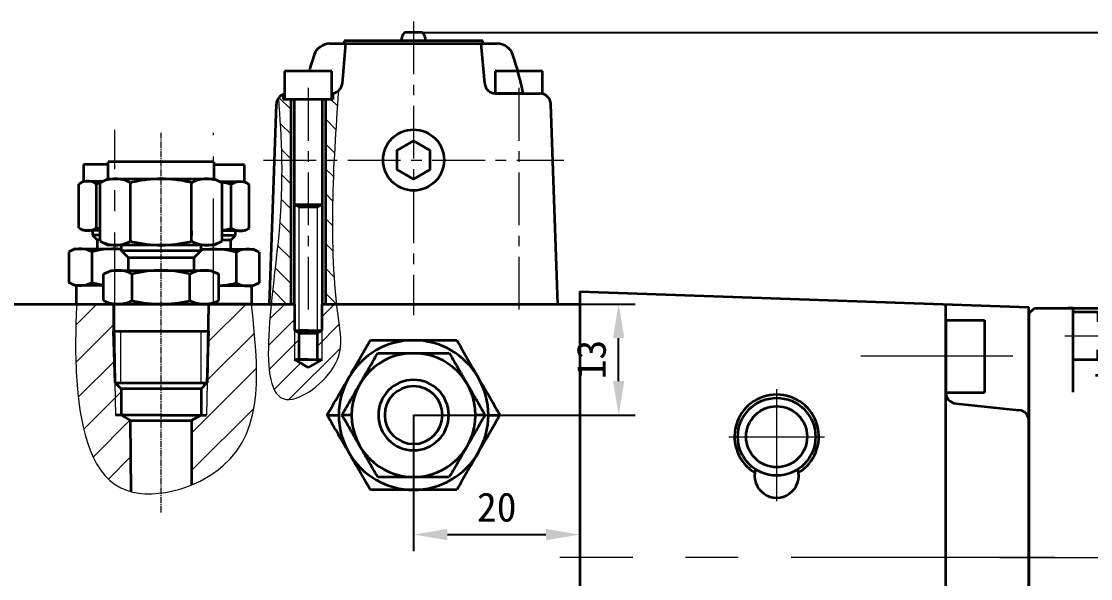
# Model space of a CAD drawing. Header units: millimetres. Extents: x 747 to 1827, y 470 to 2062.
# Drawn here: x 1249.5 to 1378.1, y 924.7 to 991.7 of the extents above; entities that cross this region are included whole.
import ezdxf

# ---------------------------------------------------------------- set-up
doc = ezdxf.new("R2010")
doc.units = ezdxf.units.MM
doc.header["$PDSIZE"] = -1
for name, pattern in [('CENTER', [10.16, 6.35, -1.27, 1.27, -1.27]), ('CENTER2', [1.125, 0.75, -0.125, 0.125, -0.125]), ('CENTERX2', [20.32, 12.7, -2.54, 2.54, -2.54]), ('HIDDEN', [1.905, 1.27, -0.635])]:
    doc.linetypes.add(name, pattern=pattern)
doc.layers.get('0').update_dxf_attribs({"lineweight": 35})
doc.layers.get('Defpoints').update_dxf_attribs({"lineweight": 35})
for name, color, linetype, lineweight in [('CENTER', 1, 'CENTER', 18), ('HIDDEN', 3, 'HIDDEN', 18), ('中心线层', 1, 'CENTERX2', 25), ('细线层', 4, 'Continuous', 35)]:
    doc.layers.add(name, color=color, linetype=linetype, lineweight=lineweight)
doc.dimstyles.new('ISO-25', dxfattribs={"dimtxt": 2.5, "dimasz": 2.5, "dimexe": 1.25, "dimexo": 0.625, "dimtad": 1, "dimtxsty": 'Standard', "dimcen": 2.5, "dimadec": 0, "dimazin": 0, "dimtfac": 1, "dimtmove": 0, "dimatfit": 3, "dimfxl": 1, "dimarcsym": 0})

# ---------------------------------------------------------------- blocks, each defined once
blk = doc.blocks.new('E321C')
for p, q in [((4, 114), (-4, 114)), ((-6, 111), (-6, 112)), ((6, 111), (6, 112)), ((9.5, 112.14), (9.95, 112.6)), ((9.5, 112.14), (10.9, 112.14)), ((9.5, 109), (9.5, 112.14)), ((9.95, 112.6), (16.04, 112.6)), ((16.5, 112.14), (15.1, 112.14)), ((16.04, 112.6), (16.5, 112.14)), ((16.5, 112.14), (16.5, 109)), ((0, 109), (-18, 109)), ((13, 109), (0, 109)), ((18, 109), (13, 109)), ((-20, 90.66), (-20, 107)), ((-16.25, 93.37), (-16.25, 106.37)), ((-8.16, 93.37), (-8.16, 106.28)), ((8.16, 93.37), (8.16, 106.28)), ((16.25, 93.37), (16.25, 106.37)), ((20, 90.66), (20, 107)), ((20, 90.66), (-20, 90.66)), ((-25.2, 78.74), (-20.28, 89.4)), ((25.2, 78.74), (20.28, 89.4)), ((-27, 77), (-42, 77)), ((0, 77), (-38, 77)), ((37, 77), (0, 77)), ((-45, 7), (-45, 74)), ((-32.9, 12.02), (-32.9, 73.44)), ((32.9, 12.02), (32.9, 73.44)), ((40, 48), (40, 74)), ((78.44, 60.5), (78.44, 65.68)), ((85.13, 60.5), (85.13, 65.68)), ((89.87, 60.5), (89.87, 65.68)), ((96.56, 60.5), (96.56, 65.68)), ((77.97, 60.5), (77.97, 65.41)), ((80.57, 60.5), (80.57, 65.41)), ((82.02, 60.5), (82.02, 64.57)), ((84.9, 60.5), (84.9, 65.41)), ((90.1, 60.5), (90.1, 65.41)), ((92.98, 60.5), (92.98, 64.57)), ((94.43, 60.5), (94.43, 65.41)), ((97.03, 60.5), (97.03, 65.41)), ((79, 60.5), (79, 58.5)), ((96, 60.5), (96, 58.5)), ((96.9, 58.25), (78.1, 58.25)), ((45, 46), (42, 46)), ((49, 46), (45, 46)), ((50, 45), (49, 46)), ((50, 45), (50, 9)), ((51, 42), (50, 42)), ((51, 12), (51, 42)), ((61, 42), (51, 42)), ((61, 12), (61, 42)), ((63.5, 40.75), (61, 40.75)), ((79.8, 40.4), (78.3, 40.4)), ((82.8, 40.4), (81.3, 40.4)), ((87.3, 40.4), (85.8, 40.4)), ((90.3, 40.4), (88.8, 40.4)), ((94.8, 40.4), (93.3, 40.4)), ((78.3, 13.6), (79.8, 13.6)), ((81.3, 13.6), (82.8, 13.6)), ((85.8, 13.6), (87.3, 13.6)), ((88.8, 13.6), (90.3, 13.6)), ((93.3, 13.6), (94.8, 13.6)), ((-44.25, 12.45), (-42.55, 12.45)), ((-35.75, 12.45), (-37.45, 12.45)), ((35.75, 12.45), (37.45, 12.45)), ((44.25, 12.45), (42.55, 12.45)), ((50, 12), (51, 12)), ((61, 12), (51, 12)), ((63.5, 13.25), (61, 13.25)), ((-45, 8), (-45, 7)), ((-29.84, 8), (-45, 8)), ((49, 8), (29.49, 8)), ((45, 8), (45, 7)), ((49, 8), (50, 9)), ((-45, 1), (-45, 7)), ((-44, 0), (-45, 1)), ((-44, 0), (0, 0)), ((0, 0), (35.9, 0)), ((44, 0), (45, 1))]:
    blk.add_line(p, q)
at = {"color": 7, "linetype": 'Continuous'}
for p, q in [((50, 9), (50, 45)), ((45, 1), (45, 7))]:
    blk.add_line(p, q, dxfattribs=at)
for points in [[(76.53, 60.5), (98.47, 60.5), (98.47, 64.57), (96, 66), (79, 66), (76.53, 64.57)], [(63.5, 13.25), (65.3, 13.25), (65.3, 40.75), (63.5, 40.75)], [(78.3, 13.25), (65.3, 13.25), (65.3, 40.75), (78.3, 40.75)], [(79.8, 40.75), (79.8, 13.25), (81.3, 13.25), (81.3, 40.75)], [(85.8, 40.75), (85.8, 13.25), (82.8, 13.25), (82.8, 40.75)], [(87.3, 40.75), (87.3, 13.25), (88.8, 13.25), (88.8, 40.75)], [(93.3, 40.75), (93.3, 13.25), (90.3, 13.25), (90.3, 40.75)]]:
    blk.add_lwpolyline(points, close=True)
for points in [[(78.44, 65.68), (80.8, 65.68), (80.57, 65.41), (82.02, 64.57), (84.9, 65.41), (85.13, 65.68), (89.87, 65.68), (90.1, 65.41), (92.98, 64.57), (94.43, 65.41), (94.2, 65.68), (96.56, 65.68)], [(99.5, 38.25), (99.5, 58.25), (75.11, 58.25), (75.11, 40.75)], [(96.25, 58.25), (96, 58.5), (79, 58.5), (78.75, 58.25)], [(-35.75, 8), (-35.75, 12.45), (-36.3, 13), (-43.7, 13), (-44.25, 12.45), (-44.25, 8)], [(35.75, 8), (35.75, 12.45), (36.3, 13), (43.7, 13), (44.25, 12.45), (44.25, 8)]]:
    blk.add_lwpolyline(points)
blk.add_lwpolyline([(94.8, 13.25), (97, 13.25, 0.414214), (99.5, 15.75), (99.5, 38.25, 0.414214), (97, 40.75), (94.8, 40.75), (94.8, 13.25)], format="xyb")
for centre, radius, start, end in [((-4, 112), 2, 90, 180), ((4, 112), 2, 0, 90), ((-8, 111), 2, 270, 0), ((8, 111), 2, 180, 270), ((-18, 107), 2, 90, 180), ((18, 107), 2, 0, 90), ((-23, 90.66), 3, 335.2249, 0), ((23, 90.66), 3, 180, 204.7751), ((-27.92, 80), 3, 270, 335.2249), ((27.92, 80), 3, 204.7751, 270), ((-42, 74), 3, 90, 180), ((37, 74), 3, 0, 90), ((42, 48), 2, 180, 270)]:
    blk.add_arc(centre, radius, start, end)
at = {"layer": 'CENTER', "ltscale": 5}
for p, q in [((0, -5.26), (0, 117.34)), ((87.5, 13.19), (87.5, 68)), ((74.48, 27), (36.85, 27))]:
    blk.add_line(p, q, dxfattribs=at)
at = {"layer": 'CENTER'}
for p, q in [((13, 107.1), (13, 114.1)), ((70.4, 27), (68.2, 27)), ((-40, 6.5), (-40, 14.5)), ((40, 6.5), (40, 14.5))]:
    blk.add_line(p, q, dxfattribs=at)
at = {"layer": 'CENTER', "color": 1, "ltscale": 5}
blk.add_line((61.5, 27), (101.5, 27), dxfattribs=at)
at = {"layer": 'HIDDEN', "color": 7, "linetype": 'Continuous'}
blk.add_line((44, 0), (35.9, 0), dxfattribs=at)
blk = doc.blocks.new('*D141')
at = {"layer": 'Defpoints', "color": 0, "lineweight": 35, "transparency": 16777216}
for p in [(1296.65, 990.38), (1296.65, 857.65), (1461.6, 857.65)]:
    blk.add_point(p, dxfattribs=at)
at = {"layer": '细线层', "color": 0, "lineweight": -2, "transparency": 16777216}
for p, q in [((1296.65, 990.38), (1463.6, 990.38)), ((1461.6, 986.3), (1461.6, 861.73)), ((1296.65, 857.65), (1463.6, 857.65))]:
    blk.add_line(p, q, dxfattribs=at)
at = {"layer": '细线层', "color": 0, "lineweight": 35, "transparency": 16777216}
for points in [[(1460.92, 986.3), (1462.28, 986.3), (1461.6, 990.38)], [(1460.92, 861.73), (1462.28, 861.73), (1461.6, 857.65)]]:
    blk.add_solid(points, dxfattribs=at)
at = {"layer": '细线层', "color": 0, "lineweight": 18, "transparency": 16777216, "insert": (1458.33, 924.01), "char_height": 3.5, "attachment_point": 5, "rotation": 90}
blk.add_mtext('200', dxfattribs=at)
blk = doc.blocks.new('*D154')
at = {"layer": 'Defpoints', "color": 0, "lineweight": 35, "transparency": 16777216}
for p in [(1296.65, 944.36), (1316.66, 944.36), (1316.66, 929.98)]:
    blk.add_point(p, dxfattribs=at)
at = {"layer": '细线层', "color": 0, "lineweight": -2, "transparency": 16777216}
for p, q in [((1296.65, 944.36), (1296.65, 927.98)), ((1316.66, 944.36), (1316.66, 927.98)), ((1300.73, 929.98), (1312.58, 929.98))]:
    blk.add_line(p, q, dxfattribs=at)
at = {"layer": '细线层', "color": 0, "lineweight": 35, "transparency": 16777216}
for points in [[(1300.73, 930.66), (1300.73, 929.3), (1296.65, 929.98)], [(1312.58, 930.66), (1312.58, 929.3), (1316.66, 929.98)]]:
    blk.add_solid(points, dxfattribs=at)
at = {"layer": '细线层', "color": 0, "lineweight": 18, "transparency": 16777216, "insert": (1306.66, 933.26), "char_height": 3.5, "attachment_point": 5}
blk.add_mtext('20', dxfattribs=at)
blk = doc.blocks.new('*D155')
at = {"layer": 'Defpoints', "color": 0, "lineweight": 35, "transparency": 16777216}
for p in [(1296.65, 957.7), (1321.33, 957.7), (1296.65, 944.36)]:
    blk.add_point(p, dxfattribs=at)
at = {"layer": '细线层', "color": 0, "lineweight": -2, "transparency": 16777216}
for p, q in [((1296.65, 957.7), (1323.33, 957.7)), ((1321.33, 948.44), (1321.33, 953.62)), ((1296.65, 944.36), (1323.33, 944.36))]:
    blk.add_line(p, q, dxfattribs=at)
at = {"layer": '细线层', "color": 0, "lineweight": 35, "transparency": 16777216}
for points in [[(1320.65, 953.62), (1322.01, 953.62), (1321.33, 957.7)], [(1320.65, 948.44), (1322.01, 948.44), (1321.33, 944.36)]]:
    blk.add_solid(points, dxfattribs=at)
at = {"layer": '细线层', "color": 0, "lineweight": 18, "transparency": 16777216, "insert": (1318.06, 951.03), "char_height": 3.5, "attachment_point": 5, "rotation": 90}
blk.add_mtext('13', dxfattribs=at)
blk = doc.blocks.new('*U157')
at = {"layer": '中心线层', "color": 0, "linetype": 'CENTER2', "lineweight": 18, "transparency": 16777216}
blk.add_line((0, -41.15), (0, 4.52), dxfattribs=at)

msp = doc.modelspace()

# ---------------------------------------------------------------- hatches: boundary and pattern name
at = {"lineweight": 18}
h = msp.add_hatch(dxfattribs=at)
h.set_pattern_fill('ANSI31', color=256, scale=0.667, angle=90)
h.set_pattern_definition([(135, (29.2382, -18.385), (-1.4974577, -1.4974577), [])])
edge = h.paths.add_edge_path()
edge.add_spline(control_points=[(1287.417, 957.697), (1286.788, 963.512), (1286.849, 969.283), (1287.134, 975.039)], knot_values=[75.0463504, 75.0463504, 75.0463504, 75.0463504, 101.0190784, 101.0190784, 101.0190784, 101.0190784], degree=3, periodic=0)
edge.add_line((1287.134, 975.039), (1286.045, 975.039))
edge.add_line((1286.045, 975.039), (1286.045, 957.697))
edge.add_line((1286.045, 957.697), (1287.417, 957.697))
edge = h.paths.add_edge_path()
edge.add_spline(control_points=[(1280.778, 975.039), (1280.822, 972.338), (1280.677, 967.261), (1279.795, 960.367), (1279.53, 957.697)], knot_values=[12.5849596, 12.5849596, 12.5849596, 12.5849596, 25.2241517, 33.8102697, 33.8102697, 33.8102697, 33.8102697], degree=3, periodic=0)
edge.add_line((1279.53, 957.697), (1281.91, 957.697))
edge.add_line((1281.91, 957.697), (1281.91, 975.039))
edge.add_line((1281.91, 975.039), (1280.778, 975.039))
edge = h.paths.add_edge_path()
edge.add_spline(control_points=[(1287.134, 975.039), (1287.273, 977.825), (1287.464, 980.607), (1287.654, 983.389)], knot_values=[101.0190784, 101.0190784, 101.0190784, 101.0190784, 113.5879512, 113.5879512, 113.5879512, 113.5879512], degree=3, periodic=0)
edge.add_arc((1286.758, 984.377), 1.334, 279.55171, 312.21519, ccw=False)
edge.add_line((1286.979, 983.062), (1286.979, 982.376))
edge.add_line((1286.979, 982.376), (1286.045, 982.376))
edge.add_line((1286.045, 982.376), (1286.045, 975.039))
edge.add_line((1286.045, 975.039), (1287.134, 975.039))
edge = h.paths.add_edge_path()
edge.add_spline(control_points=[(1280.388, 982.472), (1280.561, 980.101), (1280.734, 977.729), (1280.778, 975.039)], knot_values=[0, 0, 0, 0, 12.5849596, 12.5849596, 12.5849596, 12.5849596], degree=3, periodic=0)
edge.add_line((1280.778, 975.039), (1281.91, 975.039))
edge.add_line((1281.91, 975.039), (1281.91, 982.376))
edge.add_line((1281.91, 982.376), (1280.976, 982.376))
edge.add_line((1280.976, 982.376), (1280.976, 982.944))
edge.add_arc((1281.482, 981.709), 1.334, 112.28311, 145.14155)
edge = h.paths.add_edge_path()
edge.add_line((1316.661, 902.182), (1316.661, 899.412))
edge.add_line((1316.661, 899.412), (1360.016, 899.412))
edge.add_line((1360.016, 899.412), (1360.016, 900.996))
edge.add_line((1360.016, 900.996), (1360.683, 900.996))
edge.add_line((1360.683, 900.996), (1360.683, 905.74))
edge.add_spline(control_points=[(1360.683, 905.74), (1358.43, 905.242), (1353.839, 904.228), (1347.316, 901.535), (1342.631, 901.371), (1340.339, 901.439)], knot_values=[152.344271, 152.344271, 152.344271, 152.344271, 162.7199151, 173.4915111, 183.6864811, 183.6864811, 183.6864811, 183.6864811], degree=3, periodic=0)
edge.add_spline(control_points=[(1340.339, 901.439), (1337.363, 901.526), (1330.164, 902.331), (1322.946, 901.445), (1317.489, 902.083), (1316.661, 902.182)], knot_values=[117.2722736, 117.2722736, 117.2722736, 117.2722736, 130.5125186, 149.0583697, 152.344271, 152.344271, 152.344271, 152.344271], degree=3, periodic=0)
edge = h.paths.add_edge_path()
edge.add_spline(control_points=[(1316.661, 890.284), (1332.993, 892.4), (1346.222, 891.793), (1359.349, 891.097)], knot_values=[2.1889615, 2.1889615, 2.1889615, 2.1889615, 66.7991188, 66.7991188, 66.7991188, 66.7991188], degree=3, periodic=0)
edge.add_spline(control_points=[(1359.349, 891.097), (1359.794, 891.073), (1360.238, 891.05), (1360.683, 891.026)], knot_values=[0, 0, 0, 0, 2.1889615, 2.1889615, 2.1889615, 2.1889615], degree=3, periodic=0)
edge.add_line((1360.683, 891.026), (1360.683, 891.658))
edge.add_line((1360.683, 891.658), (1360.016, 891.658))
edge.add_line((1360.016, 891.658), (1359.929, 893.242))
edge.add_line((1359.929, 893.242), (1316.574, 893.242))
edge.add_line((1316.574, 893.242), (1316.661, 890.284))
h = msp.add_hatch(dxfattribs=at)
h.set_pattern_fill('ANSI31', color=256)
edge = h.paths.add_edge_path()
edge.add_spline(control_points=[(1269.944, 935.959), (1271.369, 936.545), (1278.989, 941.111), (1277.98, 950.195), (1277.147, 957.697)], knot_values=[47.3521749, 47.3521749, 47.3521749, 47.3521749, 53.5870745, 83.148893, 83.148893, 83.148893, 83.148893], degree=3, periodic=0)
edge.add_line((1277.147, 957.697), (1271.994, 957.697))
edge.add_line((1271.994, 957.697), (1271.994, 954.431))
edge.add_line((1271.994, 954.431), (1271.861, 950.156))
edge.add_line((1271.861, 950.156), (1271.827, 948.242))
edge.add_line((1271.827, 948.242), (1271.758, 944.357))
edge.add_line((1271.758, 944.357), (1271.084, 944.357))
edge.add_line((1271.084, 944.357), (1269.944, 943.699))
edge.add_line((1269.944, 943.699), (1269.944, 935.959))
h.paths.add_polyline_path([(1271.826, 948.242), (1271.859, 950.105), (1271.801, 948.239), (1271.084, 947.522), (1271.084, 944.357), (1271.758, 944.357)], flags=17)
h.paths.add_polyline_path([(1262.607, 943.699), (1261.468, 944.357), (1261.468, 947.522), (1260.751, 948.239), (1260.684, 950.389), (1260.614, 954.431), (1260.558, 954.431), (1260.558, 957.697), (1260.273, 957.697), (1256.103, 957.697), (1256.1, 957.606), (1256.097, 957.514), (1256.094, 957.422), (1256.091, 957.33), (1256.088, 957.238), (1256.085, 957.146), (1256.082, 957.054), (1256.079, 956.963), (1256.076, 956.871), (1256.073, 956.779), (1256.07, 956.687), (1256.067, 956.595), (1256.064, 956.503), (1256.061, 956.411), (1256.058, 956.319), (1256.055, 956.226), (1256.052, 956.134), (1256.049, 956.042), (1256.047, 955.95), (1256.044, 955.857), (1256.041, 955.765), (1256.039, 955.672), (1256.036, 955.58), (1256.034, 955.487), (1256.031, 955.394), (1256.029, 955.302), (1256.026, 955.209), (1256.024, 955.116), (1256.022, 955.023), (1256.02, 954.93), (1256.018, 954.837), (1256.016, 954.743), (1256.014, 954.65), (1256.012, 954.556), (1256.01, 954.463), (1256.009, 954.369), (1256.007, 954.275), (1256.005, 954.181), (1256.004, 954.087), (1256.003, 953.993), (1256.001, 953.899), (1256, 953.805), (1255.999, 953.71), (1255.998, 953.616), (1255.997, 953.521), (1255.996, 953.426), (1255.996, 953.331), (1255.995, 953.236), (1255.995, 953.141), (1255.994, 953.045), (1255.994, 952.95), (1255.994, 952.854), (1255.994, 952.758), (1255.994, 952.662), (1255.994, 952.566), (1255.995, 952.469), (1255.995, 952.373), (1255.996, 952.276), (1255.997, 952.179), (1255.997, 952.082), (1255.998, 951.985), (1256, 951.888), (1256.001, 951.79), (1256.002, 951.692), (1256.004, 951.594), (1256.006, 951.496), (1256.008, 951.398), (1256.01, 951.299), (1256.012, 951.201), (1256.014, 951.102), (1256.017, 951.003), (1256.019, 950.903), (1256.022, 950.804), (1256.025, 950.704), (1256.028, 950.604), (1256.032, 950.504), (1256.035, 950.403), (1256.039, 950.303), (1256.043, 950.202), (1256.047, 950.1), (1256.051, 949.999), (1256.055, 949.897), (1256.06, 949.796), (1256.065, 949.694), (1256.07, 949.591), (1256.075, 949.489), (1256.08, 949.386), (1256.086, 949.283), (1256.091, 949.179), (1256.097, 949.076), (1256.103, 948.972), (1256.11, 948.868), (1256.116, 948.763), (1256.123, 948.658), (1256.13, 948.553), (1256.137, 948.448), (1256.145, 948.343), (1256.152, 948.237), (1256.16, 948.132), (1256.168, 948.026), (1256.177, 947.919), (1256.185, 947.813), (1256.194, 947.707), (1256.203, 947.6), (1256.213, 947.493), (1256.222, 947.386), (1256.232, 947.279), (1256.242, 947.172), (1256.253, 947.065), (1256.264, 946.957), (1256.275, 946.85), (1256.286, 946.742), (1256.297, 946.634), (1256.309, 946.527), (1256.321, 946.419), (1256.334, 946.311), (1256.346, 946.203), (1256.359, 946.095), (1256.373, 945.987), (1256.386, 945.88), (1256.4, 945.772), (1256.414, 945.664), (1256.429, 945.556), (1256.444, 945.448), (1256.459, 945.34), (1256.475, 945.233), (1256.491, 945.125), (1256.507, 945.017), (1256.523, 944.91), (1256.54, 944.802), (1256.558, 944.695), (1256.575, 944.588), (1256.593, 944.48), (1256.611, 944.373), (1256.63, 944.267), (1256.649, 944.16), (1256.669, 944.053), (1256.688, 943.947), (1256.709, 943.84), (1256.729, 943.734), (1256.75, 943.629), (1256.771, 943.523), (1256.793, 943.417), (1256.815, 943.312), (1256.838, 943.207), (1256.861, 943.102), (1256.884, 942.998), (1256.908, 942.893), (1256.932, 942.789), (1256.957, 942.685), (1256.982, 942.582), (1257.007, 942.479), (1257.033, 942.376), (1257.059, 942.273), (1257.086, 942.171), (1257.113, 942.069), (1257.141, 941.967), (1257.169, 941.866), (1257.197, 941.765), (1257.226, 941.665), (1257.256, 941.565), (1257.286, 941.465), (1257.316, 941.365), (1257.347, 941.267), (1257.378, 941.168), (1257.41, 941.07), (1257.442, 940.972), (1257.475, 940.875), (1257.508, 940.778), (1257.542, 940.682), (1257.576, 940.586), (1257.611, 940.49), (1257.646, 940.395), (1257.682, 940.301), (1257.718, 940.207), (1257.755, 940.114), (1257.792, 940.021), (1257.83, 939.929), (1257.869, 939.837), (1257.907, 939.745), (1257.947, 939.655), (1257.987, 939.565), (1258.027, 939.475), (1258.068, 939.386), (1258.11, 939.298), (1258.152, 939.21), (1258.195, 939.123), (1258.238, 939.037), (1258.282, 938.951), (1258.326, 938.866), (1258.371, 938.781), (1258.417, 938.697), (1258.463, 938.614), (1258.509, 938.531), (1258.557, 938.45), (1258.604, 938.368), (1258.653, 938.288), (1258.702, 938.208), (1258.751, 938.129), (1258.802, 938.051), (1258.852, 937.974), (1258.904, 937.897), (1258.956, 937.821), (1259.009, 937.746), (1259.062, 937.672), (1259.116, 937.598), (1259.17, 937.525), (1259.226, 937.453), (1259.281, 937.382), (1259.338, 937.312), (1259.395, 937.242), (1259.453, 937.174), (1259.511, 937.106), (1259.57, 937.039), (1259.63, 936.973), (1259.69, 936.908), (1259.751, 936.844), (1259.813, 936.78), (1259.875, 936.718), (1259.938, 936.657), (1260.002, 936.596), (1260.066, 936.537), (1260.132, 936.478), (1260.197, 936.42), (1260.264, 936.364), (1260.331, 936.308), (1260.399, 936.253), (1260.467, 936.199), (1260.537, 936.147), (1260.607, 936.095), (1260.678, 936.044), (1260.749, 935.995), (1260.821, 935.946), (1260.894, 935.899), (1260.968, 935.852), (1261.042, 935.807), (1261.117, 935.763), (1261.193, 935.72), (1261.27, 935.677), (1261.347, 935.637), (1261.425, 935.597), (1261.504, 935.558), (1261.583, 935.52), (1261.664, 935.484), (1261.745, 935.449), (1261.827, 935.414), (1261.909, 935.381), (1261.992, 935.349), (1262.076, 935.319), (1262.161, 935.289), (1262.246, 935.26), (1262.332, 935.232), (1262.418, 935.206), (1262.505, 935.18), (1262.593, 935.156), (1262.681, 935.133)])
h = msp.add_hatch(dxfattribs=at)
h.set_pattern_fill('ANSI31', color=256, scale=0.667)
h.paths.add_polyline_path([(1285.645, 954.528), (1285.078, 954.2), (1285.078, 951.027), (1285.357, 951.027), (1285.645, 951.027)], flags=17)
edge = h.paths.add_edge_path()
edge.add_spline(control_points=[(1279.53, 957.697), (1278.896, 951.302), (1278.73, 942.428), (1288.513, 950.322), (1287.74, 954.967), (1287.488, 957.048), (1287.417, 957.697)], knot_values=[22.5514499, 22.5514499, 22.5514499, 22.5514499, 36.2696057, 43.8617421, 48.1224605, 50.0559157, 50.0559157, 50.0559157, 50.0559157], degree=3, periodic=0)
edge.add_line((1287.417, 957.697), (1285.645, 957.697))
edge.add_line((1285.645, 957.697), (1285.645, 954.528))
edge.add_line((1285.645, 954.528), (1285.645, 951.027))
edge.add_line((1285.645, 951.027), (1283.978, 950.065))
edge.add_line((1283.978, 950.065), (1282.31, 951.027))
edge.add_line((1282.31, 951.027), (1282.31, 954.528))
edge.add_line((1282.31, 954.528), (1282.31, 957.697))
edge.add_line((1282.31, 957.697), (1281.91, 957.697))
edge.add_line((1281.91, 957.697), (1279.53, 957.697))
h.paths.add_polyline_path([(1282.878, 954.2), (1282.31, 954.528), (1282.31, 951.027), (1282.878, 951.027)], flags=17)

# ---------------------------------------------------------------- linework, layer by layer
for p, q in [((1288.313, 989.38), (1288.313, 989.046)), ((1304.988, 989.38), (1288.313, 989.38)), ((1297.724, 990.38), (1295.578, 990.38)), ((1304.988, 989.046), (1304.988, 989.38)), ((1286.59, 989.046), (1306.712, 989.046)), ((1288.087, 984.261), (1288.506, 989.046)), ((1288.506, 989.046), (1304.797, 989.046)), ((1305.215, 984.261), (1304.797, 989.046)), ((1280.976, 982.944), (1280.976, 982.376)), ((1286.979, 982.376), (1286.979, 983.043)), ((1309.849, 983.043), (1306.544, 983.043)), ((1309.849, 983.043), (1311.82, 983.043)), ((1279.309, 957.697), (1280.149, 981.756)), ((1280.976, 982.376), (1286.979, 982.376)), ((1313.993, 957.697), (1313.153, 981.756)), ((1316.661, 959.225), (1316.661, 898.995)), ((1316.661, 959.225), (1370.688, 957.338)), ((1279.309, 957.697), (1282.31, 957.697)), ((1285.645, 957.697), (1313.993, 957.697)), ((1360.683, 900.663), (1360.683, 957.688)), ((1370.688, 890.41), (1370.688, 957.338)), ((1361.878, 945.755), (1369.493, 944.96))]:
    msp.add_line(p, q)
at = {"lineweight": 35}
for p, q in [((1286.813, 985.711), (1281.143, 985.711)), ((1281.143, 985.711), (1281.143, 982.376)), ((1286.813, 982.376), (1286.813, 985.711)), ((1312.159, 985.711), (1306.489, 985.711)), ((1306.489, 985.711), (1306.489, 983.043)), ((1312.159, 983), (1312.159, 985.711)), ((1280.976, 982.944), (1281.143, 982.944)), ((1306.489, 983.043), (1311.847, 983.043)), ((1281.91, 957.697), (1281.91, 982.376)), ((1282.31, 957.697), (1282.31, 982.376)), ((1283.978, 982.376), (1285.645, 982.376)), ((1285.645, 982.376), (1285.645, 957.697)), ((1285.645, 982.376), (1286.045, 982.376)), ((1285.812, 982.376), (1286.212, 982.376)), ((1286.045, 982.376), (1286.045, 957.697)), ((1282.31, 969.699), (1285.645, 969.699)), ((1282.31, 969.699), (1282.878, 969.371)), ((1285.078, 969.371), (1282.878, 969.371)), ((1285.078, 969.371), (1285.645, 969.699)), ((1216.611, 957.697), (1266.276, 957.697)), ((1260.558, 957.697), (1260.721, 948.239)), ((1271.994, 957.697), (1271.827, 948.242)), ((1282.31, 957.697), (1281.91, 957.697)), ((1282.31, 957.697), (1281.91, 957.697)), ((1282.31, 957.697), (1282.31, 954.528)), ((1285.645, 954.528), (1285.645, 957.697)), ((1282.31, 954.528), (1285.645, 954.528)), ((1282.31, 954.528), (1282.878, 954.2)), ((1283.978, 954.528), (1282.878, 954.528)), ((1283.978, 954.528), (1285.078, 954.528)), ((1285.078, 954.2), (1285.645, 954.528)), ((1360.683, 955.757), (1360.683, 947.086)), ((1360.683, 955.757), (1365.352, 955.757)), ((1365.352, 955.757), (1365.352, 947.086)), ((1282.878, 951.027), (1282.878, 954.2)), ((1282.878, 954.2), (1285.078, 954.2)), ((1285.078, 951.027), (1285.078, 954.2)), ((1282.31, 951.027), (1285.645, 951.027)), ((1282.31, 951.027), (1283.978, 950.065)), ((1283.978, 951.027), (1282.597, 951.027)), ((1285.645, 951.027), (1283.978, 950.065)), ((1283.978, 951.027), (1285.357, 951.027)), ((1261.468, 947.522), (1261.468, 944.357)), ((1271.084, 947.522), (1271.084, 944.357)), ((1360.683, 947.086), (1365.352, 947.086)), ((1266.276, 944.357), (1260.787, 944.357)), ((1261.468, 944.357), (1262.607, 943.699)), ((1266.276, 944.357), (1271.758, 944.357)), ((1266.276, 944.357), (1269.944, 944.357)), ((1271.084, 944.357), (1269.944, 943.699)), ((1262.681, 935.133), (1262.607, 943.699)), ((1262.607, 943.699), (1269.944, 943.699)), ((1269.944, 943.699), (1269.944, 935.959))]:
    msp.add_line(p, q, dxfattribs=at)
at = {"color": 7, "linetype": 'Continuous', "lineweight": 35}
for p, q in [((1259.923, 974.516), (1256.951, 974.516)), ((1256.951, 974.516), (1256.951, 972.483)), ((1259.923, 972.769), (1259.923, 974.802)), ((1272.629, 974.802), (1259.923, 974.802)), ((1276.299, 974.47), (1272.572, 974.47)), ((1272.629, 974.802), (1272.629, 972.769)), ((1276.299, 972.437), (1276.299, 974.47)), ((1259.923, 972.769), (1258.94, 972.311)), ((1259.923, 972.769), (1260.774, 972.769)), ((1260.774, 972.769), (1266.276, 972.769)), ((1266.276, 972.769), (1271.778, 972.769)), ((1271.778, 972.769), (1272.629, 972.769)), ((1273.612, 972.311), (1272.629, 972.769)), ((1256.374, 972.15), (1256.951, 972.483)), ((1256.374, 966.887), (1256.374, 972.15)), ((1256.951, 972.483), (1257.45, 972.483)), ((1257.45, 972.483), (1259.344, 972.483)), ((1258.526, 966.887), (1258.526, 972.15)), ((1258.94, 965.265), (1258.94, 972.311)), ((1262.608, 965.265), (1262.608, 972.311)), ((1269.344, 972.437), (1269.37, 972.437)), ((1269.944, 965.265), (1269.944, 972.311)), ((1273.325, 972.437), (1275.8, 972.437)), ((1273.612, 965.265), (1273.612, 972.311)), ((1274.724, 966.84), (1274.724, 972.104)), ((1275.8, 972.437), (1276.299, 972.437)), ((1276.299, 972.437), (1276.876, 972.104)), ((1276.876, 966.84), (1276.876, 972.104)), ((1256.951, 966.554), (1256.374, 966.887)), ((1257.45, 966.554), (1256.951, 966.554)), ((1258.94, 966.554), (1257.45, 966.554)), ((1258.031, 966.554), (1258.031, 966.012)), ((1269.944, 966.507), (1269.925, 966.507)), ((1269.925, 966.507), (1269.925, 965.966)), ((1275.8, 966.507), (1273.612, 966.507)), ((1275.219, 965.966), (1275.219, 966.507)), ((1276.299, 966.507), (1275.8, 966.507)), ((1276.876, 966.84), (1276.299, 966.507)), ((1258.94, 966.012), (1258.031, 966.012)), ((1258.031, 966.012), (1258.591, 965.453)), ((1258.94, 965.453), (1258.591, 965.453)), ((1258.591, 965.453), (1258.591, 964.351)), ((1258.94, 965.265), (1259.923, 964.807)), ((1260.774, 964.807), (1259.923, 964.807)), ((1266.276, 964.807), (1260.774, 964.807)), ((1261.511, 964.122), (1261.511, 964.807)), ((1271.778, 964.807), (1266.276, 964.807)), ((1269.944, 965.966), (1269.925, 965.966)), ((1269.925, 965.966), (1269.944, 965.947)), ((1271.041, 964.807), (1271.041, 964.122)), ((1272.629, 964.807), (1271.778, 964.807)), ((1272.629, 964.807), (1273.612, 965.265)), ((1275.219, 965.966), (1273.612, 965.966)), ((1274.66, 965.406), (1273.612, 965.406)), ((1274.66, 965.406), (1275.219, 965.966)), ((1274.66, 964.305), (1274.66, 965.406)), ((1255.913, 964.351), (1255.176, 964.008)), ((1255.176, 964.008), (1255.176, 960.29)), ((1255.913, 964.351), (1256.551, 964.351)), ((1256.551, 964.351), (1260.678, 964.351)), ((1257.927, 964.008), (1257.927, 960.29)), ((1260.678, 964.351), (1261.511, 964.351)), ((1271.041, 964.122), (1261.511, 964.122)), ((1262.351, 963.282), (1261.511, 964.122)), ((1271.041, 964.122), (1270.2, 963.282)), ((1271.041, 964.305), (1272.572, 964.305)), ((1272.572, 964.305), (1276.699, 964.305)), ((1275.323, 963.961), (1275.323, 960.244)), ((1276.699, 964.305), (1277.337, 964.305)), ((1278.074, 963.961), (1277.337, 964.305)), ((1278.074, 963.961), (1278.074, 960.244)), ((1270.2, 963.282), (1262.351, 963.282)), ((1262.351, 961.757), (1262.351, 963.282)), ((1270.2, 963.282), (1270.2, 961.757)), ((1259.344, 961.324), (1260.273, 961.757)), ((1259.344, 958.13), (1259.344, 961.324)), ((1260.273, 961.757), (1261.077, 961.757)), ((1261.077, 961.757), (1266.276, 961.757)), ((1262.81, 958.13), (1262.81, 961.324)), ((1266.18, 961.757), (1266.18, 961.757)), ((1266.276, 961.757), (1271.475, 961.757)), ((1267.07, 961.757), (1267.07, 961.733)), ((1269.742, 958.13), (1269.742, 961.324)), ((1271.475, 961.757), (1272.279, 961.757)), ((1272.279, 961.757), (1273.207, 961.324)), ((1273.207, 958.13), (1273.207, 961.324)), ((1255.913, 959.946), (1255.176, 960.29)), ((1256.551, 959.946), (1255.913, 959.946)), ((1256.103, 957.697), (1256.103, 959.946)), ((1259.344, 959.946), (1256.551, 959.946)), ((1276.699, 959.9), (1273.207, 959.9)), ((1277.337, 959.9), (1276.699, 959.9)), ((1277.147, 959.9), (1277.147, 957.697)), ((1278.074, 960.244), (1277.337, 959.9)), ((1216.611, 957.697), (1282.31, 957.697)), ((1259.344, 958.13), (1260.273, 957.697)), ((1261.077, 957.697), (1260.273, 957.697)), ((1266.276, 957.697), (1261.077, 957.697)), ((1271.475, 957.697), (1266.276, 957.697)), ((1267.998, 957.697), (1267.998, 957.81)), ((1277.147, 957.697), (1267.998, 957.697)), ((1272.279, 957.697), (1271.475, 957.697)), ((1272.279, 957.697), (1273.207, 958.13)), ((1285.645, 957.697), (1316.661, 957.697)), ((1316.661, 957.697), (1316.661, 898.995)), ((1260.558, 954.431), (1271.994, 954.431)), ((1260.751, 948.239), (1260.558, 954.431)), ((1271.994, 954.431), (1271.801, 948.239)), ((1260.751, 948.239), (1271.801, 948.239)), ((1260.751, 948.239), (1261.468, 947.522)), ((1271.084, 947.522), (1271.801, 948.239)), ((1271.084, 947.522), (1261.468, 947.522)), ((1286.258, 944.357), (1287.651, 944.357)), ((1289.197, 944.357), (1288.043, 944.357)), ((1305.259, 944.357), (1304.105, 944.357)), ((1305.651, 944.357), (1307.044, 944.357))]:
    msp.add_line(p, q, dxfattribs=at)
at = {"lineweight": 18}
for p, q in [((1282.878, 954.528), (1282.878, 969.371)), ((1285.078, 954.528), (1285.078, 969.371)), ((1316.661, 957.697), (1296.651, 957.697)), ((1282.31, 954.528), (1282.31, 951.027)), ((1285.645, 951.027), (1285.645, 954.528)), ((1261.422, 948.239), (1261.422, 954.431)), ((1271.084, 948.239), (1271.084, 954.431)), ((1260.723, 948.239), (1260.788, 944.357)), ((1271.826, 948.242), (1271.758, 944.357))]:
    msp.add_line(p, q, dxfattribs=at)
at = {"color": 7, "linetype": 'Continuous', "lineweight": 25}
for p, q in [((1261.077, 957.697), (1260.273, 957.697)), ((1260.558, 954.431), (1260.558, 957.697)), ((1266.276, 957.697), (1261.077, 957.697)), ((1271.475, 957.697), (1266.276, 957.697)), ((1272.279, 957.697), (1271.475, 957.697)), ((1271.994, 957.697), (1271.994, 954.431))]:
    msp.add_line(p, q, dxfattribs=at)
msp.add_lwpolyline([(1294.65, 973.884), (1296.651, 972.729), (1298.652, 973.884), (1298.652, 976.195), (1296.651, 977.35), (1294.65, 976.195)], close=True)
at = {"color": 4}
msp.add_circle((1296.651, 975.039), 3.668, dxfattribs=at)
for radius in [4.669, 3.668]:
    msp.add_circle((1340.339, 941.75), radius)
for centre, radius, start, end in [((1296.651, 989.38), 1.467, 137.01411, 180), ((1296.651, 989.38), 1.467, 0, 42.98589), ((1286.59, 987.045), 2.001, 90, 161.59152), ((1306.712, 987.045), 2.001, 18.40848, 90), ((1322.664, 975.039), 40.02, 161.59152, 164.53399), ((1270.638, 975.039), 40.02, 11.53696, 18.40848), ((1286.758, 984.377), 1.334, 272.34621, 355), ((1306.544, 984.377), 1.334, 185, 270), ((1281.482, 981.709), 1.334, 112.28311, 178), ((1311.82, 981.709), 1.334, 2, 90), ((1340.339, 941.75), 5.069, 301.45969, 238.54031), ((1362.017, 947.082), 1.334, 180, 264.03987), ((1369.354, 943.634), 1.334, 0, 84.03987), ((1340.339, 937.081), 2.668, 163.39845, 16.60155)]:
    msp.add_arc(centre, radius, start, end)
at = {"color": 7, "linetype": 'Continuous', "lineweight": 35}
for radius, start, end in [(9, 90, 150), (9, 30, 90), (7.454, 0, 180), (9, 150, 180), (4.235, 0, 180), (9, 0, 30), (3.473, 0, 180), (9, 180, 210), (7.454, 180, 0), (4.235, 180, 0), (3.473, 180, 0), (9, 330, 0), (9, 210, 270), (9, 270, 330)]:
    msp.add_arc((1296.651, 944.357), radius, start, end, dxfattribs=at)
at = {"lineweight": 18}
for points in [[(1280.388, 982.472), (1280.388, 965.647), (1282.13, 946.28), (1287.654, 951.488), (1287.654, 955.749), (1287.654, 983.389)], [(1256.103, 957.697), (1256.103, 948.97), (1261.455, 935.582), (1273.761, 938.272), (1277.147, 957.697)]]:
    msp.add_spline(points, degree=3, dxfattribs=at)
at = {"color": 7, "linetype": 'Continuous', "lineweight": 35}
for points, knots in [([(1260.774, 972.769), (1260.479, 972.769), (1260.19, 972.732), (1259.59, 972.582), (1259.28, 972.47), (1258.94, 972.311)], [0, 0, 0, 0, 0.5, 0.5, 1, 1, 1, 1]), ([(1262.608, 972.311), (1262.268, 972.47), (1261.957, 972.582), (1261.357, 972.732), (1261.068, 972.769), (1260.774, 972.769)], [0, 0, 0, 0, 0.5, 0.5, 1, 1, 1, 1]), ([(1266.276, 972.769), (1265.687, 972.769), (1265.109, 972.732), (1263.909, 972.582), (1263.288, 972.47), (1262.608, 972.311)], [0, 0, 0, 0, 0.5, 0.5, 1, 1, 1, 1]), ([(1269.944, 972.311), (1269.264, 972.47), (1268.643, 972.582), (1267.443, 972.732), (1266.865, 972.769), (1266.276, 972.769)], [0, 0, 0, 0, 0.5, 0.5, 1, 1, 1, 1]), ([(1271.778, 972.769), (1271.483, 972.769), (1271.194, 972.732), (1270.594, 972.582), (1270.284, 972.47), (1269.944, 972.311)], [0, 0, 0, 0, 0.5, 0.5, 1, 1, 1, 1]), ([(1273.612, 972.311), (1273.272, 972.47), (1272.961, 972.582), (1272.361, 972.732), (1272.072, 972.769), (1271.778, 972.769)], [0, 0, 0, 0, 0.5, 0.5, 1, 1, 1, 1]), ([(1257.45, 972.483), (1257.277, 972.483), (1257.108, 972.456), (1256.756, 972.347), (1256.573, 972.266), (1256.374, 972.15)], [0, 0, 0, 0, 0.5, 0.5, 1, 1, 1, 1]), ([(1258.526, 972.15), (1258.326, 972.266), (1258.144, 972.347), (1257.792, 972.456), (1257.623, 972.483), (1257.45, 972.483)], [0, 0, 0, 0, 0.5, 0.5, 1, 1, 1, 1]), ([(1269.965, 972.321), (1269.93, 972.333), (1269.896, 972.345), (1269.687, 972.409), (1269.517, 972.437), (1269.344, 972.437)], [0.40426087, 0.40426087, 0.40426087, 0.40426087, 0.5, 0.5, 1, 1, 1, 1]), ([(1274.724, 972.104), (1274.325, 972.219), (1273.961, 972.301), (1273.562, 972.362), (1273.516, 972.369), (1273.47, 972.375)], [0, 0, 0, 0, 0.5, 0.5, 0.56592623, 0.56592623, 0.56592623, 0.56592623]), ([(1275.8, 972.437), (1275.627, 972.437), (1275.458, 972.409), (1275.106, 972.301), (1274.924, 972.219), (1274.724, 972.104)], [0, 0, 0, 0, 0.5, 0.5, 1, 1, 1, 1]), ([(1276.876, 972.104), (1276.677, 972.219), (1276.494, 972.301), (1276.142, 972.409), (1275.973, 972.437), (1275.8, 972.437)], [0, 0, 0, 0, 0.5, 0.5, 1, 1, 1, 1]), ([(1256.374, 966.887), (1256.573, 966.771), (1256.756, 966.69), (1257.108, 966.581), (1257.277, 966.554), (1257.45, 966.554)], [0, 0, 0, 0, 0.5, 0.5, 1, 1, 1, 1]), ([(1257.45, 966.554), (1257.623, 966.554), (1257.792, 966.581), (1258.144, 966.69), (1258.326, 966.771), (1258.526, 966.887)], [0, 0, 0, 0, 0.5, 0.5, 1, 1, 1, 1]), ([(1274.724, 966.84), (1274.924, 966.725), (1275.106, 966.643), (1275.458, 966.534), (1275.627, 966.507), (1275.8, 966.507)], [0, 0, 0, 0, 0.5, 0.5, 1, 1, 1, 1]), ([(1275.8, 966.507), (1275.973, 966.507), (1276.142, 966.534), (1276.494, 966.643), (1276.677, 966.725), (1276.876, 966.84)], [0, 0, 0, 0, 0.5, 0.5, 1, 1, 1, 1]), ([(1258.94, 965.265), (1259.28, 965.106), (1259.59, 964.994), (1260.19, 964.844), (1260.479, 964.807), (1260.774, 964.807)], [0, 0, 0, 0, 0.5, 0.5, 1, 1, 1, 1]), ([(1260.774, 964.807), (1261.068, 964.807), (1261.357, 964.844), (1261.957, 964.994), (1262.268, 965.106), (1262.608, 965.265)], [0, 0, 0, 0, 0.5, 0.5, 1, 1, 1, 1]), ([(1262.608, 965.265), (1263.288, 965.106), (1263.909, 964.994), (1265.109, 964.844), (1265.687, 964.807), (1266.276, 964.807)], [0, 0, 0, 0, 0.5, 0.5, 1, 1, 1, 1]), ([(1266.276, 964.807), (1266.865, 964.807), (1267.443, 964.844), (1268.643, 964.994), (1269.264, 965.106), (1269.944, 965.265)], [0, 0, 0, 0, 0.5, 0.5, 1, 1, 1, 1]), ([(1269.944, 965.265), (1270.284, 965.106), (1270.594, 964.994), (1271.194, 964.844), (1271.483, 964.807), (1271.778, 964.807)], [0, 0, 0, 0, 0.5, 0.5, 1, 1, 1, 1]), ([(1271.778, 964.807), (1272.072, 964.807), (1272.361, 964.844), (1272.961, 964.994), (1273.272, 965.106), (1273.612, 965.265)], [0, 0, 0, 0, 0.5, 0.5, 1, 1, 1, 1]), ([(1256.551, 964.351), (1256.33, 964.351), (1256.114, 964.323), (1255.664, 964.211), (1255.431, 964.127), (1255.176, 964.008)], [0, 0, 0, 0, 0.5, 0.5, 1, 1, 1, 1]), ([(1257.927, 964.008), (1257.672, 964.127), (1257.439, 964.211), (1256.989, 964.323), (1256.772, 964.351), (1256.551, 964.351)], [0, 0, 0, 0, 0.5, 0.5, 1, 1, 1, 1]), ([(1260.678, 964.351), (1260.236, 964.351), (1259.803, 964.323), (1258.903, 964.211), (1258.437, 964.127), (1257.927, 964.008)], [0, 0, 0, 0, 0.5, 0.5, 1, 1, 1, 1]), ([(1272.572, 964.305), (1272.131, 964.305), (1271.697, 964.277), (1271.179, 964.212), (1271.11, 964.203), (1271.041, 964.193)], [0, 0, 0, 0, 0.5, 0.5, 0.57600578, 0.57600578, 0.57600578, 0.57600578]), ([(1275.323, 963.961), (1274.813, 964.08), (1274.347, 964.164), (1273.448, 964.277), (1273.014, 964.305), (1272.572, 964.305)], [0, 0, 0, 0, 0.5, 0.5, 1, 1, 1, 1]), ([(1276.699, 964.305), (1276.478, 964.305), (1276.261, 964.277), (1275.811, 964.164), (1275.578, 964.08), (1275.323, 963.961)], [0, 0, 0, 0, 0.5, 0.5, 1, 1, 1, 1]), ([(1278.074, 963.961), (1277.819, 964.08), (1277.586, 964.164), (1277.136, 964.277), (1276.92, 964.305), (1276.699, 964.305)], [0, 0, 0, 0, 0.5, 0.5, 1, 1, 1, 1]), ([(1261.077, 961.757), (1260.799, 961.757), (1260.526, 961.722), (1259.959, 961.58), (1259.665, 961.474), (1259.344, 961.324)], [0, 0, 0, 0, 0.5, 0.5, 1, 1, 1, 1]), ([(1262.81, 961.324), (1262.489, 961.474), (1262.195, 961.58), (1261.628, 961.722), (1261.355, 961.757), (1261.077, 961.757)], [0, 0, 0, 0, 0.5, 0.5, 1, 1, 1, 1]), ([(1266.276, 961.757), (1265.719, 961.757), (1265.173, 961.722), (1264.039, 961.58), (1263.453, 961.474), (1262.81, 961.324)], [0, 0, 0, 0, 0.5, 0.5, 1, 1, 1, 1]), ([(1269.742, 961.324), (1269.099, 961.474), (1268.512, 961.58), (1267.378, 961.722), (1266.832, 961.757), (1266.276, 961.757)], [0, 0, 0, 0, 0.5, 0.5, 1, 1, 1, 1]), ([(1271.475, 961.757), (1271.196, 961.757), (1270.923, 961.722), (1270.356, 961.58), (1270.063, 961.474), (1269.742, 961.324)], [0, 0, 0, 0, 0.5, 0.5, 1, 1, 1, 1]), ([(1273.207, 961.324), (1272.886, 961.474), (1272.593, 961.58), (1272.026, 961.722), (1271.753, 961.757), (1271.475, 961.757)], [0, 0, 0, 0, 0.5, 0.5, 1, 1, 1, 1]), ([(1255.176, 960.29), (1255.431, 960.171), (1255.664, 960.087), (1256.114, 959.975), (1256.33, 959.946), (1256.551, 959.946)], [0, 0, 0, 0, 0.5, 0.5, 1, 1, 1, 1]), ([(1256.551, 959.946), (1256.772, 959.946), (1256.989, 959.975), (1257.439, 960.087), (1257.672, 960.171), (1257.927, 960.29)], [0, 0, 0, 0, 0.5, 0.5, 1, 1, 1, 1]), ([(1273.207, 959.919), (1273.435, 959.933), (1273.664, 959.955), (1274.347, 960.04), (1274.813, 960.125), (1275.323, 960.244)], [0.24077582, 0.24077582, 0.24077582, 0.24077582, 0.5, 0.5, 1, 1, 1, 1]), ([(1275.323, 960.244), (1275.578, 960.125), (1275.811, 960.04), (1276.261, 959.928), (1276.478, 959.9), (1276.699, 959.9)], [0, 0, 0, 0, 0.5, 0.5, 1, 1, 1, 1]), ([(1276.699, 959.9), (1276.92, 959.9), (1277.136, 959.928), (1277.586, 960.04), (1277.819, 960.125), (1278.074, 960.244)], [0, 0, 0, 0, 0.5, 0.5, 1, 1, 1, 1]), ([(1259.344, 958.13), (1259.665, 957.981), (1259.959, 957.874), (1260.526, 957.733), (1260.799, 957.697), (1261.077, 957.697)], [0, 0, 0, 0, 0.5, 0.5, 1, 1, 1, 1]), ([(1261.077, 957.697), (1261.355, 957.697), (1261.628, 957.733), (1262.195, 957.874), (1262.489, 957.981), (1262.81, 958.13)], [0, 0, 0, 0, 0.5, 0.5, 1, 1, 1, 1]), ([(1262.81, 958.13), (1263.453, 957.981), (1264.039, 957.874), (1265.173, 957.733), (1265.719, 957.697), (1266.276, 957.697)], [0, 0, 0, 0, 0.5, 0.5, 1, 1, 1, 1]), ([(1266.276, 957.697), (1266.832, 957.697), (1267.378, 957.733), (1268.512, 957.874), (1269.099, 957.981), (1269.742, 958.13)], [0, 0, 0, 0, 0.5, 0.5, 1, 1, 1, 1]), ([(1269.742, 958.13), (1270.063, 957.981), (1270.356, 957.874), (1270.923, 957.733), (1271.196, 957.697), (1271.475, 957.697)], [0, 0, 0, 0, 0.5, 0.5, 1, 1, 1, 1]), ([(1271.475, 957.697), (1271.753, 957.697), (1272.026, 957.733), (1272.593, 957.874), (1272.886, 957.981), (1273.207, 958.13)], [0, 0, 0, 0, 0.5, 0.5, 1, 1, 1, 1]), ([(1288.856, 948.858), (1289.274, 949.58), (1289.683, 950.289), (1290.533, 951.761), (1290.973, 952.523), (1291.455, 953.358)], [0, 0, 0, 0, 0.5, 0.5, 1, 1, 1, 1]), ([(1291.455, 953.358), (1292.418, 953.358), (1293.298, 953.358), (1294.998, 953.358), (1295.817, 953.358), (1296.651, 953.358)], [0, 0, 0, 0, 0.5, 0.5, 1, 1, 1, 1]), ([(1296.651, 953.358), (1297.485, 953.358), (1298.304, 953.358), (1300.004, 953.358), (1300.884, 953.358), (1301.847, 953.358)], [0, 0, 0, 0, 0.5, 0.5, 1, 1, 1, 1]), ([(1301.847, 953.358), (1302.329, 952.523), (1302.769, 951.761), (1303.619, 950.289), (1304.028, 949.58), (1304.445, 948.858)], [0, 0, 0, 0, 0.5, 0.5, 1, 1, 1, 1]), ([(1290.195, 948.085), (1290.541, 948.683), (1290.88, 949.27), (1291.584, 950.49), (1291.948, 951.121), (1292.347, 951.812)], [0, 0, 0, 0, 0.5, 0.5, 1, 1, 1, 1]), ([(1292.347, 951.812), (1293.145, 951.812), (1293.874, 951.812), (1295.282, 951.812), (1295.96, 951.812), (1296.651, 951.812)], [0, 0, 0, 0, 0.5, 0.5, 1, 1, 1, 1]), ([(1296.651, 951.812), (1297.342, 951.812), (1298.02, 951.812), (1299.428, 951.812), (1300.157, 951.812), (1300.955, 951.812)], [0, 0, 0, 0, 0.5, 0.5, 1, 1, 1, 1]), ([(1300.955, 951.812), (1301.354, 951.121), (1301.718, 950.49), (1302.422, 949.27), (1302.761, 948.683), (1303.107, 948.085)], [0, 0, 0, 0, 0.5, 0.5, 1, 1, 1, 1]), ([(1286.258, 944.357), (1286.74, 945.192), (1287.18, 945.954), (1288.03, 947.426), (1288.439, 948.135), (1288.856, 948.858)], [0, 0, 0, 0, 0.5, 0.5, 1, 1, 1, 1]), ([(1288.043, 944.357), (1288.442, 945.048), (1288.807, 945.679), (1289.511, 946.899), (1289.85, 947.486), (1290.195, 948.085)], [0, 0, 0, 0, 0.5, 0.5, 1, 1, 1, 1]), ([(1303.107, 948.085), (1303.452, 947.486), (1303.791, 946.899), (1304.495, 945.679), (1304.86, 945.048), (1305.259, 944.357)], [0, 0, 0, 0, 0.5, 0.5, 1, 1, 1, 1]), ([(1304.445, 948.858), (1304.863, 948.135), (1305.272, 947.426), (1306.122, 945.954), (1306.562, 945.192), (1307.044, 944.357)], [0, 0, 0, 0, 0.5, 0.5, 1, 1, 1, 1]), ([(1288.856, 939.857), (1288.439, 940.58), (1288.03, 941.289), (1287.18, 942.761), (1286.74, 943.523), (1286.258, 944.357)], [0, 0, 0, 0, 0.5, 0.5, 1, 1, 1, 1]), ([(1290.195, 940.63), (1289.85, 941.229), (1289.511, 941.816), (1288.807, 943.035), (1288.442, 943.666), (1288.043, 944.357)], [0, 0, 0, 0, 0.5, 0.5, 1, 1, 1, 1]), ([(1305.259, 944.357), (1304.86, 943.666), (1304.495, 943.035), (1303.791, 941.816), (1303.452, 941.229), (1303.107, 940.63)], [0, 0, 0, 0, 0.5, 0.5, 1, 1, 1, 1]), ([(1307.044, 944.357), (1306.562, 943.523), (1306.122, 942.761), (1305.272, 941.289), (1304.863, 940.58), (1304.445, 939.857)], [0, 0, 0, 0, 0.5, 0.5, 1, 1, 1, 1]), ([(1292.347, 936.903), (1291.948, 937.594), (1291.584, 938.225), (1290.88, 939.444), (1290.541, 940.032), (1290.195, 940.63)], [0, 0, 0, 0, 0.5, 0.5, 1, 1, 1, 1]), ([(1303.107, 940.63), (1302.761, 940.032), (1302.422, 939.444), (1301.718, 938.225), (1301.354, 937.594), (1300.955, 936.903)], [0, 0, 0, 0, 0.5, 0.5, 1, 1, 1, 1]), ([(1291.455, 935.357), (1290.973, 936.191), (1290.533, 936.953), (1289.683, 938.425), (1289.274, 939.135), (1288.856, 939.857)], [0, 0, 0, 0, 0.5, 0.5, 1, 1, 1, 1]), ([(1304.445, 939.857), (1304.028, 939.135), (1303.619, 938.425), (1302.769, 936.953), (1302.329, 936.191), (1301.847, 935.357)], [0, 0, 0, 0, 0.5, 0.5, 1, 1, 1, 1]), ([(1296.651, 936.903), (1295.96, 936.903), (1295.282, 936.903), (1293.874, 936.903), (1293.145, 936.903), (1292.347, 936.903)], [0, 0, 0, 0, 0.5, 0.5, 1, 1, 1, 1]), ([(1300.955, 936.903), (1300.157, 936.903), (1299.428, 936.903), (1298.02, 936.903), (1297.342, 936.903), (1296.651, 936.903)], [0, 0, 0, 0, 0.5, 0.5, 1, 1, 1, 1]), ([(1296.651, 935.357), (1295.817, 935.357), (1294.998, 935.357), (1293.298, 935.357), (1292.418, 935.357), (1291.455, 935.357)], [0, 0, 0, 0, 0.5, 0.5, 1, 1, 1, 1]), ([(1301.847, 935.357), (1300.884, 935.357), (1300.004, 935.357), (1298.304, 935.357), (1297.485, 935.357), (1296.651, 935.357)], [0, 0, 0, 0, 0.5, 0.5, 1, 1, 1, 1])]:
    msp.add_open_spline(points, degree=3, knots=knots, dxfattribs=at)
for points in [[(1258.94, 972.261), (1258.806, 972.228), (1258.668, 972.191), (1258.526, 972.15)], [(1258.526, 966.887), (1258.668, 966.846), (1258.806, 966.809), (1258.94, 966.776)], [(1273.612, 966.589), (1273.963, 966.644), (1274.326, 966.725), (1274.724, 966.84)], [(1261.511, 964.318), (1261.232, 964.34), (1260.957, 964.351), (1260.678, 964.351)], [(1257.927, 960.29), (1258.434, 960.172), (1258.897, 960.088), (1259.344, 960.032)]]:
    msp.add_open_spline(points, degree=3, dxfattribs=at)
at = {"layer": 'CENTER'}
for p, q in [((1296.651, 991.714), (1296.651, 956.363)), ((1283.978, 983.71), (1283.978, 957.03)), ((1309.324, 983.71), (1309.324, 957.03)), ((1278.581, 975.039), (1314.721, 975.039))]:
    msp.add_line(p, q, dxfattribs=at)
at = {"layer": 'CENTER', "ltscale": 5}
for p, q in [((1368.769, 951.421), (1350.476, 951.421)), ((1340.339, 947.486), (1340.339, 934.013)), ((1334.603, 941.75), (1346.076, 941.75)), ((1373.824, 927.209), (1314.266, 927.209))]:
    msp.add_line(p, q, dxfattribs=at)
at = {"layer": '中心线层', "lineweight": 18}
for p, q in [((1260.7, 953.633), (1260.7, 978.653)), ((1272.572, 957.697), (1272.572, 978.293))]:
    msp.add_line(p, q, dxfattribs=at)

# ---------------------------------------------------------------- block references
at = {"xscale": 0.667, "yscale": 0.667, "zscale": 0.667, "rotation": 270}
msp.add_blockref('E321C', (1370.688, 927.209), dxfattribs=at)
at = {"layer": '中心线层', "linetype": 'CENTER2', "lineweight": 18}
msp.add_blockref('*U157', (1266.276, 973.786), dxfattribs=at)

# ---------------------------------------------------------------- dimensions: what is measured, and where the dimension line sits
at = {"layer": '细线层', "lineweight": 18}
dim = msp.add_linear_dim(base=(1461.604, 857.647), p1=(1296.651, 990.38), p2=(1296.651, 857.647), angle=90, text='200', dimstyle='ISO-25', override={"dimtxt": 3.5, "dimasz": 4.08, "dimexe": 2, "dimexo": 0, "dimgap": 1.524, "dimtoh": 1, "dimzin": 0, "dimadec": 2, "dimtzin": 0}, dxfattribs=at)
dim.commit()
dim.dimension.update_dxf_attribs({"geometry": '*D141', "text_midpoint": (1458.33, 924.014)})
dim = msp.add_linear_dim(base=(1321.333, 957.697), p1=(1296.651, 944.357), p2=(1296.651, 957.697), angle=90, dimstyle='ISO-25', override={"dimtxt": 3.5, "dimasz": 4.08, "dimexe": 2, "dimexo": 0, "dimgap": 1.524, "dimtoh": 1, "dimdec": 0, "dimzin": 0, "dimadec": 2, "dimtdec": 0, "dimtzin": 0}, dxfattribs=at)
dim.commit()
dim.dimension.update_dxf_attribs({"geometry": '*D155', "text_midpoint": (1321.333, 951.027), "dimtype": 160})
dim = msp.add_linear_dim(base=(1316.661, 929.981), p1=(1296.651, 944.357), p2=(1316.661, 944.357), dimstyle='ISO-25', override={"dimtxt": 3.5, "dimasz": 4.08, "dimexe": 2, "dimexo": 0, "dimgap": 1.524, "dimtoh": 1, "dimdec": 0, "dimzin": 0, "dimadec": 2, "dimtdec": 0, "dimtzin": 0}, dxfattribs=at)
dim.commit()
dim.dimension.update_dxf_attribs({"geometry": '*D154', "text_midpoint": (1306.656, 929.981), "dimtype": 160})

doc.saveas('drawing.dxf')
